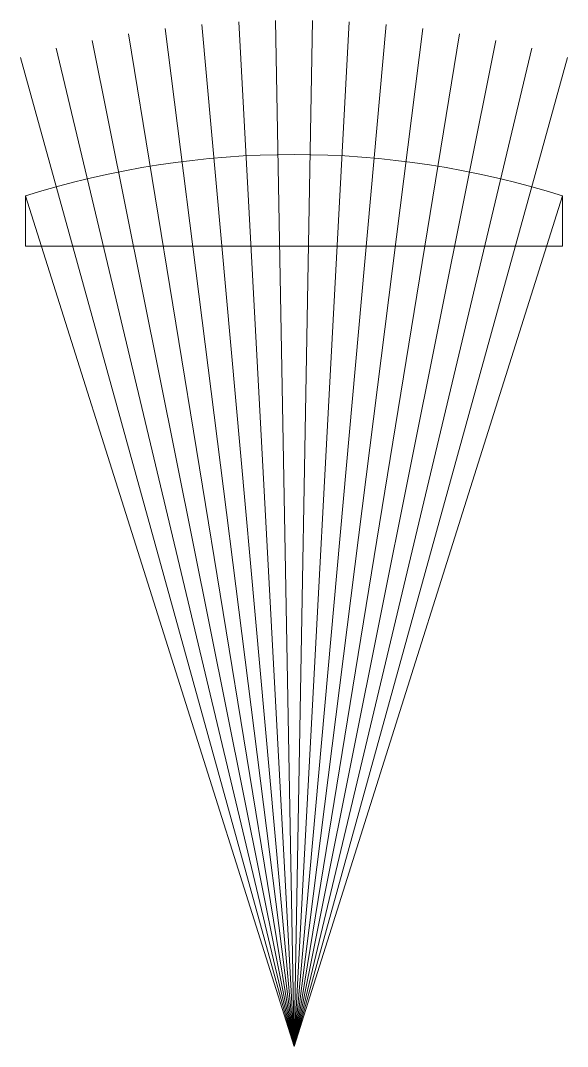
# Model space of a CAD drawing. Header units: centimetres. Extents: x 2 to 119, y -71 to 149.
import ezdxf

# ---------------------------------------------------------------- set-up
doc = ezdxf.new("R2010")
doc.units = ezdxf.units.CM
doc.layers.add('Kraz-zewn', color=7, linetype='CONTINUOUS', lineweight=0)

msp = doc.modelspace()

# ---------------------------------------------------------------- linework, layer by layer
at = {"layer": 'Kraz-zewn'}
for p, q in [((60.25, -70.75), (32.63, 147.51)), ((60.25, -70.75), (40.5, 148.36)), ((60.25, -70.75), (48.39, 148.93)), ((60.25, -70.75), (56.29, 149.21)), ((60.25, -70.75), (64.21, 149.21)), ((60.25, -70.75), (72.11, 148.93)), ((60.25, -70.75), (80, 148.36)), ((60.25, -70.75), (87.87, 147.51)), ((60.25, -70.75), (24.8, 146.38)), ((60.25, -70.75), (95.7, 146.38)), ((60.25, -70.75), (9.29, 143.27)), ((60.25, -70.75), (17.02, 144.96)), ((60.25, -70.75), (103.48, 144.96)), ((60.25, -70.75), (111.21, 143.27)), ((60.25, -70.75), (1.63, 141.3)), ((60.25, -70.75), (118.87, 141.3)), ((2.7, 111.62), (2.7, 100.82)), ((2.7, 111.62), (60.25, -70.75)), ((60.25, -70.75), (117.8, 111.62)), ((117.8, 100.82), (117.8, 111.62)), ((2.7, 100.82), (117.8, 100.82))]:
    msp.add_line(p, q, dxfattribs=at)
msp.add_arc((60.25, -70.75), 191.23, 72.4857, 107.5143, dxfattribs=at)

doc.saveas('drawing.dxf')
